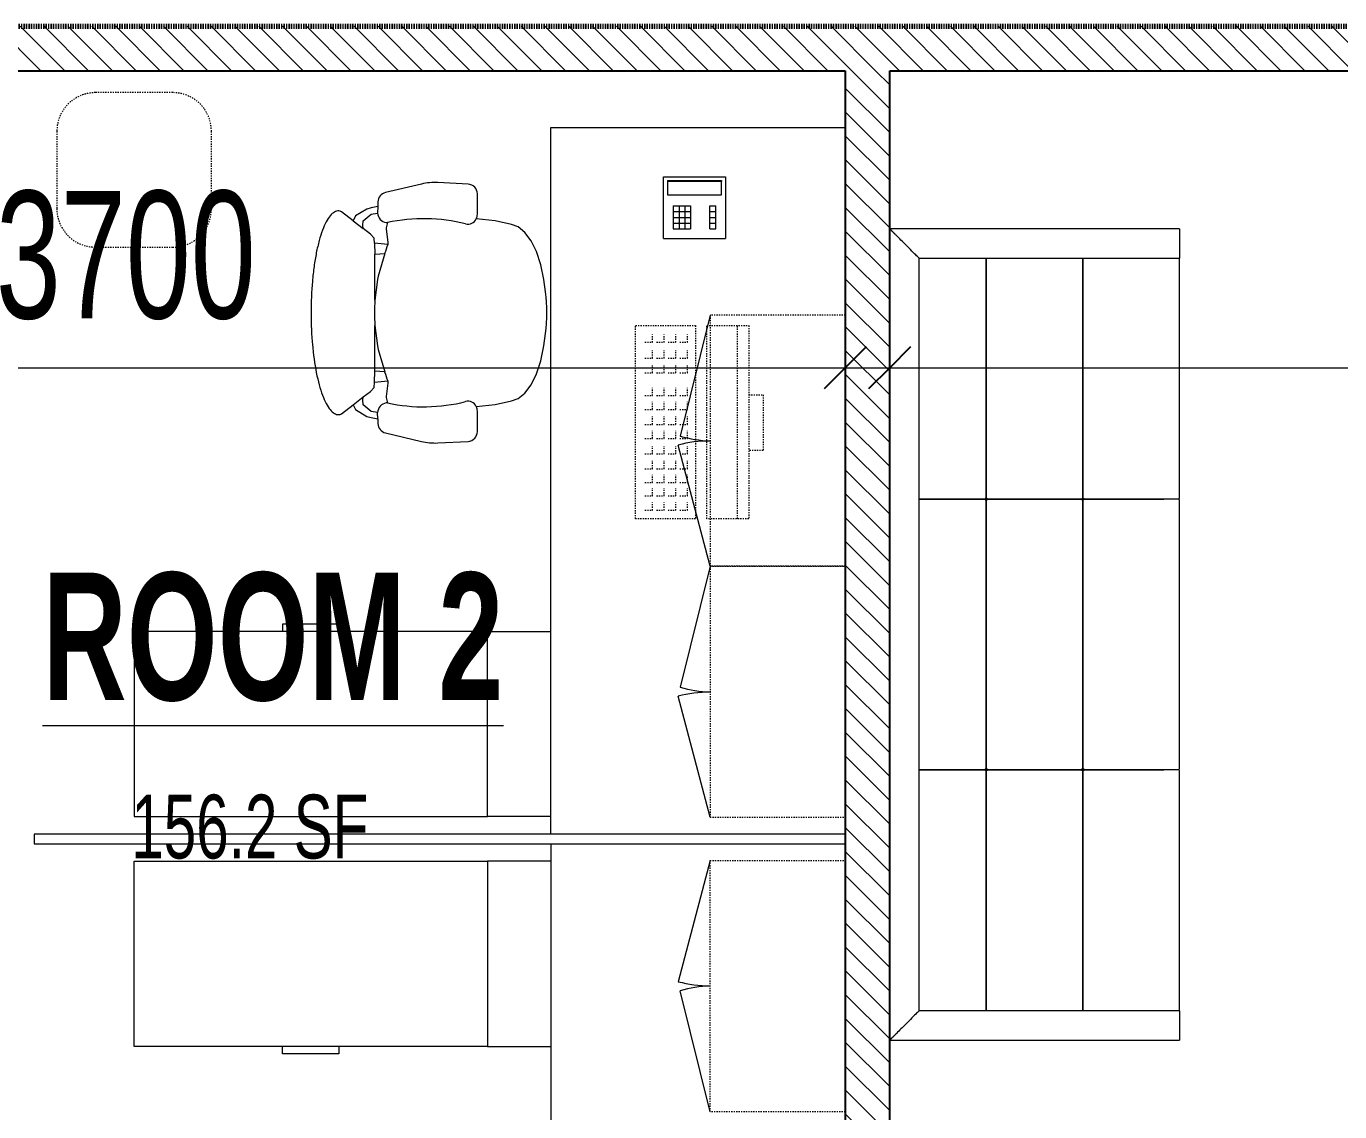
# Model space of a CAD drawing. Header units: millimetres. Extents: x -25222 to 91371, y -63339 to 20835.
# Drawn here: x -870 to 2530, y -49063 to -46254 of the extents above; entities that cross this region are included whole.
import ezdxf

# ---------------------------------------------------------------- set-up
doc = ezdxf.new("R2010")
doc.units = ezdxf.units.MM
doc.linetypes.add('Dash', pattern=[6.35, 3.175, -3.175])
doc.linetypes.add('Dash_2_', pattern=[6.35, 3.175, -3.175])
for name, color, linetype, lineweight in [('A-ANNO-DIMS', 211, 'Continuous', 9), ('A-ANNO-DIMS-110', 211, 'Continuous', 9), ('A-AREA-IDEN', 2, 'Continuous', 9), ('A-DETL', 90, 'Continuous', 5), ('A-GLAZ-CURT', 52, 'Continuous', 5), ('A-WALL', 113, 'Continuous', 5), ('A-WALL-PATT', 111, 'Continuous', 25), ('E-COMM', 2, 'Continuous', 5), ('I-FURN', 30, 'Continuous', 5), ('Q-CASE', 31, 'Continuous', 5), ('Q-CASE-HDLN', 31, 'Dash_2_', 5), ('Q-SPCQ', 91, 'Continuous', 5)]:
    doc.layers.add(name, color=color, linetype=linetype, lineweight=lineweight)
doc.styles.add('Swis721 Cn BT_3', font='swissc.ttf', dxfattribs={"width": 0.8, "height": 165})
doc.styles.add('Swis721 Cn BT_9', font='swissc.ttf', dxfattribs={"width": 0.8, "height": 330})
doc.styles.add('Swis721 Cn BT_B', font='swisscb.ttf', dxfattribs={"width": 0.8, "height": 330})
doc.dimstyles.new('Diagonal_-3_mm_Swiss', dxfattribs={"dimscale": 304.8, "dimtxt": 333.106598, "dimasz": 0.360892, "dimexe": 0.360892, "dimexo": 0.541339, "dimgap": 0.072178, "dimtad": 1, "dimdec": 0, "dimzin": 0, "dimdsep": 46, "dimtxsty": 'Swis721 Cn BT_9', "dimblk1": 'OBLIQUE', "dimblk2": 'OBLIQUE', "dimsah": 1, "dimcen": 0.09, "dimdle": 0.541339, "dimazin": 0, "dimtfac": 1, "dimtdec": 4, "dimtix": 1, "dimtmove": 0, "dimatfit": 3, "dimfxl": 1, "dimtvp": 1, "dimtolj": 1, "dimtzin": 0, "dimarcsym": 2})
pattern_1 = [(315, (14219.89, -54691.457), (30.86945, 30.86945), [])]

# ---------------------------------------------------------------- blocks, each defined once
blk = doc.blocks.new('Contemporary Seating - Armchair 2100-1279764-4_ FOURTH FLOOR - GA PLAN')
at = {"layer": 'I-FURN', "color": 53, "lineweight": 9}
for p, q in [((-928.6, 750), (-928.6, 0)), ((-928.6, 750), (-911.4, 750)), ((-911.4, 750), (-852.6, 750)), ((-852.6, 750), (-852.4, 750)), ((-231.3, 750), (-852.6, 750)), ((-852.4, 76.2), (-852.4, 750)), ((468.7, 750), (-225.9, 750)), ((1095.4, 750), (474.1, 750)), ((1095.2, 750), (1095.2, 76.2)), ((1095.2, 750), (1095.4, 750)), ((1095.4, 750), (1154.2, 750)), ((1154.2, 750), (1171.4, 750)), ((1171.4, 0), (1171.4, 750)), ((-228.6, 747.3), (-228.6, 710)), ((471.4, 747.3), (471.4, 710)), ((-228.6, 710), (-228.6, 500)), ((-228.6, 500), (-228.6, 710)), ((-228.6, 710), (-228.6, 500)), ((471.4, 710), (471.4, 500)), ((471.4, 500), (471.4, 710)), ((471.4, 710), (471.4, 500)), ((-228.6, 500), (-852.6, 500)), ((-852.6, 500), (-228.6, 500)), ((-228.6, 500), (-852.6, 500)), ((471.4, 500), (-228.6, 500)), ((-228.6, 500), (471.4, 500)), ((-228.6, 500), (-228.6, 250)), ((-228.6, 250), (-228.6, 500)), ((471.4, 500), (-228.6, 500)), ((-228.6, 500), (-228.6, 250)), ((1095.4, 500), (471.4, 500)), ((471.4, 500), (1095.4, 500)), ((471.4, 500), (471.4, 250)), ((471.4, 250), (471.4, 500)), ((1095.4, 500), (471.4, 500)), ((471.4, 500), (471.4, 250)), ((-228.6, 250), (-852.6, 250)), ((-852.6, 250), (-228.6, 250)), ((-228.6, 250), (-852.6, 250)), ((471.4, 250), (-228.6, 250)), ((-228.6, 250), (471.4, 250)), ((-228.6, 250), (-228.6, 76)), ((-228.6, 76), (-228.6, 250)), ((471.4, 250), (-228.6, 250)), ((-228.6, 250), (-228.6, 76)), ((1095.4, 250), (471.4, 250)), ((471.4, 250), (1095.4, 250)), ((471.4, 250), (471.4, 76)), ((471.4, 76), (471.4, 250)), ((1095.4, 250), (471.4, 250)), ((471.4, 250), (471.4, 76)), ((1095.2, 76.2), (-852.4, 76.2))]:
    blk.add_line(p, q, dxfattribs=at)
for centre, start, end in [((-231.3, 747.3), 0, 90), ((-225.9, 747.3), 90, 180), ((468.7, 747.3), 360, 90), ((474.1, 747.3), 90, 180)]:
    blk.add_arc(centre, 2.68, start, end, dxfattribs=at)
for points, knots in [([(-228.6, 500), (-228.6, 500), (-228.6, 500), (-228.7, 500.1), (-228.7, 500.1), (-228.8, 500.1), (-228.8, 500.2), (-228.9, 500.3), (-229, 500.4), (-229.1, 500.4), (-229.2, 500.5), (-229.3, 500.6), (-229.4, 500.7), (-229.5, 500.8), (-229.6, 501), (-229.8, 501.1), (-229.9, 501.3), (-230.1, 501.5), (-230.4, 501.7), (-230.8, 502.2), (-231.1, 502.5), (-231.3, 502.7)], [0, 0, 0, 0, 0.071429, 0.107143, 0.142857, 0.178571, 0.214286, 0.25, 0.285714, 0.321429, 0.357143, 0.392857, 0.428571, 0.464286, 0.5, 0.571429, 0.607143, 0.642857, 0.714286, 0.857143, 1, 1, 1, 1]), ([(-231.3, 497.3), (-231.1, 497.5), (-230.8, 497.8), (-230.4, 498.3), (-230.1, 498.5), (-229.9, 498.7), (-229.8, 498.8), (-229.7, 498.9), (-229.6, 499.1), (-229.5, 499.2), (-229.4, 499.3), (-229.3, 499.4), (-229.2, 499.5), (-229.1, 499.6), (-229, 499.6), (-228.9, 499.7), (-228.8, 499.8), (-228.8, 499.9), (-228.7, 499.9), (-228.7, 499.9), (-228.6, 500), (-228.6, 500), (-228.6, 500)], [0, 0, 0, 0, 0.142857, 0.285714, 0.357143, 0.392857, 0.428571, 0.464286, 0.5, 0.535714, 0.571429, 0.607143, 0.642857, 0.678571, 0.714286, 0.75, 0.785714, 0.821429, 0.857143, 0.892857, 0.928571, 1, 1, 1, 1]), ([(-225.9, 502.7), (-226.1, 502.5), (-226.5, 502.2), (-226.9, 501.7), (-227.2, 501.5), (-227.3, 501.3), (-227.4, 501.2), (-227.6, 501.1), (-227.7, 500.9), (-227.8, 500.8), (-227.9, 500.7), (-228, 500.6), (-228.1, 500.5), (-228.2, 500.4), (-228.3, 500.4), (-228.3, 500.3), (-228.4, 500.2), (-228.5, 500.1), (-228.5, 500.1), (-228.6, 500.1), (-228.6, 500), (-228.6, 500), (-228.6, 500)], [0, 0, 0, 0, 0.142857, 0.285714, 0.357143, 0.392857, 0.428571, 0.464286, 0.5, 0.535714, 0.571429, 0.607143, 0.642857, 0.678571, 0.714286, 0.75, 0.785714, 0.821429, 0.857143, 0.892857, 0.928571, 1, 1, 1, 1]), ([(-228.6, 500), (-228.6, 500), (-228.6, 500), (-228.6, 499.9), (-228.5, 499.9), (-228.5, 499.9), (-228.4, 499.8), (-228.3, 499.7), (-228.3, 499.6), (-228.2, 499.6), (-228.1, 499.5), (-228, 499.4), (-227.9, 499.3), (-227.8, 499.2), (-227.6, 499), (-227.5, 498.9), (-227.3, 498.7), (-227.2, 498.5), (-226.9, 498.3), (-226.5, 497.8), (-226.1, 497.5), (-225.9, 497.3)], [0, 0, 0, 0, 0.071429, 0.107143, 0.142857, 0.178571, 0.214286, 0.25, 0.285714, 0.321429, 0.357143, 0.392857, 0.428571, 0.464286, 0.5, 0.571429, 0.607143, 0.642857, 0.714286, 0.857143, 1, 1, 1, 1]), ([(471.4, 500), (471.4, 500), (471.4, 500), (471.3, 500.1), (471.3, 500.1), (471.2, 500.1), (471.2, 500.2), (471.1, 500.3), (471, 500.4), (470.9, 500.4), (470.8, 500.5), (470.7, 500.6), (470.6, 500.7), (470.5, 500.8), (470.4, 501), (470.2, 501.1), (470.1, 501.3), (469.9, 501.5), (469.6, 501.7), (469.2, 502.2), (468.9, 502.5), (468.7, 502.7)], [0, 0, 0, 0, 0.071429, 0.107143, 0.142857, 0.178571, 0.214286, 0.25, 0.285714, 0.321429, 0.357143, 0.392857, 0.428571, 0.464286, 0.5, 0.571429, 0.607143, 0.642857, 0.714286, 0.857143, 1, 1, 1, 1]), ([(468.7, 497.3), (468.9, 497.5), (469.2, 497.8), (469.6, 498.3), (469.9, 498.5), (470.1, 498.7), (470.2, 498.8), (470.3, 498.9), (470.4, 499.1), (470.5, 499.2), (470.6, 499.3), (470.7, 499.4), (470.8, 499.5), (470.9, 499.6), (471, 499.6), (471.1, 499.7), (471.2, 499.8), (471.2, 499.9), (471.3, 499.9), (471.3, 499.9), (471.4, 500), (471.4, 500), (471.4, 500)], [0, 0, 0, 0, 0.142857, 0.285714, 0.357143, 0.392857, 0.428571, 0.464286, 0.5, 0.535714, 0.571429, 0.607143, 0.642857, 0.678571, 0.714286, 0.75, 0.785714, 0.821429, 0.857143, 0.892857, 0.928571, 1, 1, 1, 1]), ([(474.1, 502.7), (473.9, 502.5), (473.5, 502.2), (473.1, 501.7), (472.8, 501.5), (472.7, 501.3), (472.6, 501.2), (472.4, 501.1), (472.3, 500.9), (472.2, 500.8), (472.1, 500.7), (472, 500.6), (471.9, 500.5), (471.8, 500.4), (471.7, 500.4), (471.7, 500.3), (471.6, 500.2), (471.5, 500.1), (471.5, 500.1), (471.4, 500.1), (471.4, 500), (471.4, 500), (471.4, 500)], [0, 0, 0, 0, 0.142857, 0.285714, 0.357143, 0.392857, 0.428571, 0.464286, 0.5, 0.535714, 0.571429, 0.607143, 0.642857, 0.678571, 0.714286, 0.75, 0.785714, 0.821429, 0.857143, 0.892857, 0.928571, 1, 1, 1, 1]), ([(471.4, 500), (471.4, 500), (471.4, 500), (471.4, 499.9), (471.5, 499.9), (471.5, 499.9), (471.6, 499.8), (471.7, 499.7), (471.7, 499.6), (471.8, 499.6), (471.9, 499.5), (472, 499.4), (472.1, 499.3), (472.2, 499.2), (472.4, 499), (472.5, 498.9), (472.7, 498.7), (472.8, 498.5), (473.1, 498.3), (473.5, 497.8), (473.9, 497.5), (474.1, 497.3)], [0, 0, 0, 0, 0.071429, 0.107143, 0.142857, 0.178571, 0.214286, 0.25, 0.285714, 0.321429, 0.357143, 0.392857, 0.428571, 0.464286, 0.5, 0.571429, 0.607143, 0.642857, 0.714286, 0.857143, 1, 1, 1, 1]), ([(-228.6, 250), (-228.6, 250), (-228.6, 250), (-228.7, 250.1), (-228.7, 250.1), (-228.8, 250.1), (-228.8, 250.2), (-228.9, 250.3), (-229, 250.4), (-229.1, 250.4), (-229.2, 250.5), (-229.3, 250.6), (-229.4, 250.7), (-229.5, 250.8), (-229.6, 251), (-229.8, 251.1), (-229.9, 251.3), (-230.1, 251.5), (-230.4, 251.7), (-230.8, 252.2), (-231.1, 252.5), (-231.3, 252.7)], [0, 0, 0, 0, 0.071429, 0.107143, 0.142857, 0.178571, 0.214286, 0.25, 0.285714, 0.321429, 0.357143, 0.392857, 0.428571, 0.464286, 0.5, 0.571429, 0.607143, 0.642857, 0.714286, 0.857143, 1, 1, 1, 1]), ([(-231.3, 247.3), (-231.1, 247.5), (-230.8, 247.8), (-230.4, 248.3), (-230.1, 248.5), (-229.9, 248.7), (-229.8, 248.8), (-229.7, 248.9), (-229.6, 249.1), (-229.5, 249.2), (-229.4, 249.3), (-229.3, 249.4), (-229.2, 249.5), (-229.1, 249.6), (-229, 249.6), (-228.9, 249.7), (-228.8, 249.8), (-228.8, 249.9), (-228.7, 249.9), (-228.7, 249.9), (-228.6, 250), (-228.6, 250), (-228.6, 250)], [0, 0, 0, 0, 0.142857, 0.285714, 0.357143, 0.392857, 0.428571, 0.464286, 0.5, 0.535714, 0.571429, 0.607143, 0.642857, 0.678571, 0.714286, 0.75, 0.785714, 0.821429, 0.857143, 0.892857, 0.928571, 1, 1, 1, 1]), ([(-225.9, 252.7), (-226.1, 252.5), (-226.5, 252.2), (-226.9, 251.7), (-227.2, 251.5), (-227.3, 251.3), (-227.4, 251.2), (-227.6, 251.1), (-227.7, 250.9), (-227.8, 250.8), (-227.9, 250.7), (-228, 250.6), (-228.1, 250.5), (-228.2, 250.4), (-228.3, 250.4), (-228.3, 250.3), (-228.4, 250.2), (-228.5, 250.1), (-228.5, 250.1), (-228.6, 250.1), (-228.6, 250), (-228.6, 250), (-228.6, 250)], [0, 0, 0, 0, 0.142857, 0.285714, 0.357143, 0.392857, 0.428571, 0.464286, 0.5, 0.535714, 0.571429, 0.607143, 0.642857, 0.678571, 0.714286, 0.75, 0.785714, 0.821429, 0.857143, 0.892857, 0.928571, 1, 1, 1, 1]), ([(-228.6, 250), (-228.6, 250), (-228.6, 250), (-228.6, 249.9), (-228.5, 249.9), (-228.5, 249.9), (-228.4, 249.8), (-228.3, 249.7), (-228.3, 249.6), (-228.2, 249.6), (-228.1, 249.5), (-228, 249.4), (-227.9, 249.3), (-227.8, 249.2), (-227.6, 249), (-227.5, 248.9), (-227.3, 248.7), (-227.2, 248.5), (-226.9, 248.3), (-226.5, 247.8), (-226.1, 247.5), (-225.9, 247.3)], [0, 0, 0, 0, 0.071429, 0.107143, 0.142857, 0.178571, 0.214286, 0.25, 0.285714, 0.321429, 0.357143, 0.392857, 0.428571, 0.464286, 0.5, 0.571429, 0.607143, 0.642857, 0.714286, 0.857143, 1, 1, 1, 1]), ([(471.4, 250), (471.4, 250), (471.4, 250), (471.3, 250.1), (471.3, 250.1), (471.2, 250.1), (471.2, 250.2), (471.1, 250.3), (471, 250.4), (470.9, 250.4), (470.8, 250.5), (470.7, 250.6), (470.6, 250.7), (470.5, 250.8), (470.4, 251), (470.2, 251.1), (470.1, 251.3), (469.9, 251.5), (469.6, 251.7), (469.2, 252.2), (468.9, 252.5), (468.7, 252.7)], [0, 0, 0, 0, 0.071429, 0.107143, 0.142857, 0.178571, 0.214286, 0.25, 0.285714, 0.321429, 0.357143, 0.392857, 0.428571, 0.464286, 0.5, 0.571429, 0.607143, 0.642857, 0.714286, 0.857143, 1, 1, 1, 1]), ([(468.7, 247.3), (468.9, 247.5), (469.2, 247.8), (469.6, 248.3), (469.9, 248.5), (470.1, 248.7), (470.2, 248.8), (470.3, 248.9), (470.4, 249.1), (470.5, 249.2), (470.6, 249.3), (470.7, 249.4), (470.8, 249.5), (470.9, 249.6), (471, 249.6), (471.1, 249.7), (471.2, 249.8), (471.2, 249.9), (471.3, 249.9), (471.3, 249.9), (471.4, 250), (471.4, 250), (471.4, 250)], [0, 0, 0, 0, 0.142857, 0.285714, 0.357143, 0.392857, 0.428571, 0.464286, 0.5, 0.535714, 0.571429, 0.607143, 0.642857, 0.678571, 0.714286, 0.75, 0.785714, 0.821429, 0.857143, 0.892857, 0.928571, 1, 1, 1, 1]), ([(474.1, 252.7), (473.9, 252.5), (473.5, 252.2), (473.1, 251.7), (472.8, 251.5), (472.7, 251.3), (472.6, 251.2), (472.4, 251.1), (472.3, 250.9), (472.2, 250.8), (472.1, 250.7), (472, 250.6), (471.9, 250.5), (471.8, 250.4), (471.7, 250.4), (471.7, 250.3), (471.6, 250.2), (471.5, 250.1), (471.5, 250.1), (471.4, 250.1), (471.4, 250), (471.4, 250), (471.4, 250)], [0, 0, 0, 0, 0.142857, 0.285714, 0.357143, 0.392857, 0.428571, 0.464286, 0.5, 0.535714, 0.571429, 0.607143, 0.642857, 0.678571, 0.714286, 0.75, 0.785714, 0.821429, 0.857143, 0.892857, 0.928571, 1, 1, 1, 1]), ([(471.4, 250), (471.4, 250), (471.4, 250), (471.4, 249.9), (471.5, 249.9), (471.5, 249.9), (471.6, 249.8), (471.7, 249.7), (471.7, 249.6), (471.8, 249.6), (471.9, 249.5), (472, 249.4), (472.1, 249.3), (472.2, 249.2), (472.4, 249), (472.5, 248.9), (472.7, 248.7), (472.8, 248.5), (473.1, 248.3), (473.5, 247.8), (473.9, 247.5), (474.1, 247.3)], [0, 0, 0, 0, 0.071429, 0.107143, 0.142857, 0.178571, 0.214286, 0.25, 0.285714, 0.321429, 0.357143, 0.392857, 0.428571, 0.464286, 0.5, 0.571429, 0.607143, 0.642857, 0.714286, 0.857143, 1, 1, 1, 1]), ([(-911.4, 17.2), (-912, 16.7), (-912.9, 15.7), (-914.3, 14.4), (-915.4, 13.3), (-916.5, 12.1), (-917.7, 10.9), (-918.9, 9.7), (-920.1, 8.6), (-921.2, 7.4), (-922.4, 6.3), (-923.4, 5.2), (-924.4, 4.2), (-925.4, 3.2), (-926.2, 2.4), (-926.9, 1.7), (-927.7, 0.9), (-928.4, 0.2), (-928.6, 0), (-928.6, 0)], [0, 0, 0, 0, 0.1, 0.15, 0.2, 0.25, 0.3, 0.35, 0.4, 0.45, 0.5, 0.55, 0.6, 0.65, 0.7, 0.75, 0.8, 0.9, 1, 1, 1, 1]), ([(1154.2, 17.2), (1154.7, 16.7), (1155.6, 15.7), (1157, 14.4), (1158.1, 13.3), (1159.3, 12.1), (1160.5, 10.9), (1161.6, 9.7), (1162.8, 8.6), (1164, 7.4), (1165.1, 6.3), (1166.2, 5.2), (1167.2, 4.2), (1168.1, 3.2), (1169, 2.4), (1169.7, 1.7), (1170.5, 0.9), (1171.2, 0.2), (1171.4, 0), (1171.4, 0)], [0, 0, 0, 0, 0.1, 0.15, 0.2, 0.25, 0.3, 0.35, 0.4, 0.45, 0.5, 0.55, 0.6, 0.65, 0.7, 0.75, 0.8, 0.9, 1, 1, 1, 1])]:
    blk.add_open_spline(points, degree=3, knots=knots, dxfattribs=at)
for points in [[(-852.6, 76), (-853.7, 74.9), (-857.9, 70.7), (-870.1, 58.5), (-887.9, 40.7), (-903, 25.5), (-911.4, 17.2)], [(-852.4, 76.2), (-852.4, 76.2), (-852.5, 76.1), (-852.6, 76)], [(1095.2, 76.2), (1095.2, 76.2), (1095.3, 76.1), (1095.4, 76)], [(1095.4, 76), (1096.5, 74.9), (1100.7, 70.7), (1112.9, 58.5), (1130.7, 40.7), (1145.8, 25.6), (1154.2, 17.2)]]:
    blk.add_open_spline(points, degree=3, dxfattribs=at)
blk = doc.blocks.new('CUPBOARD_wall_mount_double_door_adj_shelves - FIJO-146 _waterproof_-3240680-4_ FOURTH FLOOR - GA PLAN')
at = {"layer": 'Q-CASE', "color": 53, "lineweight": 9}
for p, q in [((-280.3, -350), (33.1, -432.8)), ((369.7, -350), (56.6, -427.4))]:
    blk.add_line(p, q, dxfattribs=at)
for centre, radius, start, end in [((-281.6, -350), 325.4, 345.2644, 0), ((370.7, -335.9), 327.2, 182.4639, 196.2382)]:
    blk.add_arc(centre, radius, start, end, dxfattribs=at)
at = {"layer": 'Q-CASE-HDLN', "color": 53, "linetype": 'Dash', "lineweight": 9}
for p, q in [((-280.3, -350), (-280.3, 0)), ((-280.3, 0), (369.7, 0)), ((369.7, 0), (369.7, -350)), ((369.7, -350), (-280.3, -350))]:
    blk.add_line(p, q, dxfattribs=at)
blk = doc.blocks.new('Steelcase_Studio_HeightAdjustableDesk_SlimLeg - 72W-V87-4_ FOURTH FLOOR - GA PLAN')
at = {"layer": 'I-FURN', "color": 53, "lineweight": 9}
for p, q in [((1828.8, 0), (0, 0)), ((0, 0), (0, -762))]:
    blk.add_line(p, q, dxfattribs=at)
blk = doc.blocks.new('Steelcase - Currency Enhanced - Lateral File - 1H - 18_875D x 36W-1866441-4_ FOURTH FLOOR - GA PLAN')
at = {"layer": 'I-FURN', "color": 53, "lineweight": 9}
for p, q in [((164.6, 0), (0, 0)), ((0, 0), (0, -479.4)), ((0, -479.4), (164.6, -479.4))]:
    blk.add_line(p, q, dxfattribs=at)
blk = doc.blocks.new('Steelcase - Currency Enhanced - Lateral File - 1H - 18_875D x 36W-1866442-4_ FOURTH FLOOR - GA PLAN')
at = {"layer": 'I-FURN', "color": 53, "lineweight": 9}
for p, q in [((0, 479.4), (914.4, 479.4)), ((0, 0), (0, 479.4)), ((384.2, 498.6), (530.2, 498.6)), ((384.2, 479.4), (384.2, 498.6)), ((530.2, 498.6), (530.2, 479.4)), ((914.4, 479.4), (914.4, 0)), ((914.4, 0), (0, 0))]:
    blk.add_line(p, q, dxfattribs=at)
blk = doc.blocks.new('CUPBOARD_wall_mount_double_door_adj_shelves - FIJO-146 _waterproof_-3240679-4_ FOURTH FLOOR - GA PLAN')
at = {"layer": 'Q-CASE', "color": 53, "lineweight": 9}
for p, q in [((-280.3, 350), (33.1, 432.8)), ((369.7, 350), (56.6, 427.4))]:
    blk.add_line(p, q, dxfattribs=at)
for centre, radius, start, end in [((-281.6, 350), 325.4, 360, 14.7356), ((370.7, 335.9), 327.2, 163.7618, 177.5361)]:
    blk.add_arc(centre, radius, start, end, dxfattribs=at)
at = {"layer": 'Q-CASE-HDLN', "color": 53, "linetype": 'Dash', "lineweight": 9}
for p, q in [((369.7, 350), (-280.3, 350)), ((-280.3, 350), (-280.3, 0)), ((369.7, 0), (369.7, 350)), ((-280.3, 0), (369.7, 0))]:
    blk.add_line(p, q, dxfattribs=at)
blk = doc.blocks.new('HermanMiller_Seating_AE11_Aeron_WorkChair - Std Tlt Adj Arms FabPds Size A-408849-4_ FOURTH FLOOR - GA PLAN')
at = {"layer": 'I-FURN', "color": 53, "lineweight": 9}
for p, q in [((-3.8, 333), (-96.8, 310.9)), ((117.2, 333), (39.3, 337)), ((141.3, 254.8), (141.3, 307.6)), ((-116.6, 274.8), (-133.3, 271.4)), ((-116.6, 274.8), (-117, 258.1)), ((-116.3, 286.7), (-116.6, 274.8)), ((-180.3, 238.1), (-210.6, 261.4)), ((-174.6, 250.8), (-180.3, 238.1)), ((-180.3, 238.1), (-154.1, 218)), ((-144.5, 268.2), (-174.6, 250.8)), ((-155.6, 225.4), (-154, 238.1)), ((-154, 238.1), (-133.3, 255.5)), ((-133.3, 271.4), (-144.5, 268.2)), ((-133.3, 255.5), (-117, 258.1)), ((187.1, 237.6), (138.4, 243)), ((-154.1, 218), (-155.6, 225.4)), ((-135.1, 203.5), (-154.1, 218)), ((-91.7, 233.4), (-95, 219.8)), ((-95, 219.8), (-95, 216.8)), ((-95, 216.8), (-92.1, 196)), ((229.2, 228.4), (187.1, 237.6)), ((247.2, 222.1), (229.2, 228.4)), ((264.4, 207.9), (247.2, 222.1)), ((280.2, 186.3), (264.4, 207.9)), ((-126.2, 193.1), (-135.1, 203.5)), ((-124.7, 179.7), (-126.2, 193.1)), ((-124.7, 179.7), (-124.6, 151.4)), ((-90.6, 176.6), (-124.7, 179.7)), ((-92.1, 196), (-90.6, 182.7)), ((-90.6, 182.7), (-90.6, 176.6)), ((294, 158.1), (280.2, 186.3)), ((-124.6, 151.4), (-98.7, 152.9)), ((-124.1, 32.9), (-124.6, 151.4)), ((-98.7, 152.9), (-115.8, 95)), ((305.3, 124.2), (294, 158.1)), ((313.7, 86), (305.3, 124.2)), ((-117.3, 86.1), (-124.1, 32.9)), ((-115.8, 95), (-117.3, 86.1)), ((317.7, 54.1), (313.7, 86)), ((-124.6, -151.4), (-124.1, -32.9)), ((-124.1, -32.9), (-117.3, -86.1)), ((313.7, -86), (317.7, -54.1)), ((-117.3, -86.1), (-115.8, -95)), ((-115.8, -95), (-98.7, -152.9)), ((305.3, -124.2), (313.7, -86)), ((294, -158.1), (305.3, -124.2)), ((-124.7, -179.7), (-124.6, -151.4)), ((-98.7, -152.9), (-124.6, -151.4)), ((280.2, -186.3), (294, -158.1)), ((-154.1, -218), (-135.1, -203.5)), ((-135.1, -203.5), (-126.2, -193.1)), ((-126.2, -193.1), (-124.7, -179.7)), ((-124.7, -179.7), (-90.6, -176.6)), ((-92.1, -196), (-95, -216.8)), ((-90.6, -182.7), (-92.1, -196)), ((-90.6, -176.6), (-90.6, -182.7)), ((264.4, -207.9), (280.2, -186.3)), ((-180.3, -238.1), (-154.1, -218)), ((-155.6, -225.4), (-154.1, -218)), ((-154, -238.1), (-155.6, -225.4)), ((-95, -216.8), (-95, -219.8)), ((-95, -219.8), (-91.7, -233.4)), ((138.4, -243), (187.1, -237.6)), ((187.1, -237.6), (229.2, -228.4)), ((229.2, -228.4), (247.2, -222.1)), ((247.2, -222.1), (264.4, -207.9)), ((-210.6, -261.4), (-180.3, -238.1)), ((-180.3, -238.1), (-174.6, -250.8)), ((-174.6, -250.8), (-144.5, -268.2)), ((-133.3, -255.5), (-154, -238.1)), ((-144.5, -268.2), (-133.3, -271.4)), ((-117, -258.1), (-133.3, -255.5)), ((-133.3, -271.4), (-116.6, -274.8)), ((-116.6, -274.8), (-117, -258.1)), ((141.3, -307.6), (141.3, -254.8)), ((-116.6, -274.8), (-116.3, -286.7)), ((-96.8, -310.9), (-3.8, -333)), ((39.3, -337), (117.2, -333))]:
    blk.add_line(p, q, dxfattribs=at)
for centre, radius, start, end in [((-90.9, 286.2), 25.4, 103.3925, 178.698), ((31.5, 184.8), 152.4, 87.0643, 103.3925), ((115.9, 307.6), 25.4, 0, 87.0643), ((-217.6, 252.3), 11.4, 52.4809, 89.3775), ((-91.6, 258.8), 25.4, 181.636, 262.725), ((2.2, -197.8), 441.3, 75.7341, 102.2737), ((116.8, 252.9), 23.8, 255.7341, 335.4422), ((115.9, 254.8), 25.4, 332.4862, 360), ((-91.6, 258.8), 25.4, 262.725, 269.798), ((456.9, -25.1), 583.5, 159.7776, 162.2357), ((-110.7, 0), 431.8, 352.8004, 7.1996), ((698.9, 0), 823.7, 177.709, 182.291), ((456.9, 25.1), 583.5, 197.7643, 200.2224), ((-91.6, -258.8), 25.4, 97.275, 178.364), ((-91.6, -258.8), 25.4, 90.202, 97.275), ((2.2, 197.8), 441.3, 257.7263, 284.2659), ((116.8, -252.9), 23.8, 24.5578, 104.2659), ((-217.6, -252.3), 11.4, 270.6225, 307.5191), ((115.9, -254.8), 25.4, 360, 27.5138), ((-90.9, -286.2), 25.4, 181.302, 256.6075), ((31.5, -184.8), 152.4, 256.6075, 272.9357), ((115.9, -307.6), 25.4, 272.9357, 360)]:
    blk.add_arc(centre, radius, start, end, dxfattribs=at)
blk.add_open_spline([(-217.5, 263.8), (-221.3, 263.8), (-228.7, 261.6), (-239.8, 251.9), (-250.3, 236), (-259.9, 214.3), (-268.5, 187.3), (-275.9, 155.7), (-281.8, 120.2), (-287.6, 69), (-290, 13.8), (-288.8, -41.4), (-285.3, -95.3), (-276.6, -157.6), (-260.4, -216.9), (-243.5, -248.7), (-228.7, -261.6), (-221.3, -263.8), (-217.5, -263.8)], degree=3, knots=[0, 0, 0, 0, 0.05, 0.1, 0.15, 0.2, 0.25, 0.3, 0.35, 0.4, 0.5, 0.55, 0.6, 0.7, 0.8, 0.9, 0.95, 1, 1, 1, 1], dxfattribs=at)
blk = doc.blocks.new('COMPUTER_desktop - ITNE-007-373771-4_ FOURTH FLOOR - GA PLAN')
at = {"layer": 'Q-SPCQ', "color": 53, "linetype": 'Dash', "lineweight": 9}
for p, q in [((-500, 155), (0, 155)), ((-500, 0), (-500, 155)), ((0, 155), (0, 0)), ((-478, 131), (-478, 111)), ((-478, 111), (-458, 111)), ((-440.8, 131), (-440.8, 111)), ((-440.8, 111), (-420.8, 111)), ((-406.5, 131), (-406.5, 111)), ((-406.5, 111), (-386.5, 111)), ((-370.5, 131), (-370.5, 111)), ((-370.5, 111), (-350.5, 111)), ((-332.1, 131), (-332.1, 111)), ((-332.1, 111), (-312.1, 111)), ((-292.3, 131), (-292.3, 111)), ((-292.3, 111), (-272.3, 111)), ((-255.8, 131), (-255.8, 111)), ((-255.8, 111), (-235.8, 111)), ((-217.3, 131), (-217.3, 111)), ((-217.3, 111), (-197.3, 111)), ((-181.4, 131), (-181.4, 111)), ((-181.4, 111), (-161.4, 111)), ((-122.2, 131), (-122.2, 111)), ((-122.2, 111), (-102.2, 111)), ((-84.2, 131), (-84.2, 111)), ((-84.2, 111), (-64.2, 111)), ((-43.2, 131), (-43.2, 111)), ((-43.2, 111), (-23.2, 111)), ((-478, 101), (-478, 81)), ((-478, 81), (-458, 81)), ((-478, 71), (-478, 51)), ((-440.8, 101), (-440.8, 81)), ((-440.8, 81), (-420.8, 81)), ((-440.8, 71), (-440.8, 51)), ((-406.5, 101), (-406.5, 81)), ((-406.5, 81), (-386.5, 81)), ((-406.5, 71), (-406.5, 51)), ((-370.5, 101), (-370.5, 81)), ((-370.5, 81), (-350.5, 81)), ((-370.5, 71), (-370.5, 51)), ((-332.1, 101), (-332.1, 81)), ((-332.1, 81), (-312.1, 81)), ((-332.1, 71), (-332.1, 51)), ((-292.3, 101), (-292.3, 81)), ((-292.3, 81), (-272.3, 81)), ((-292.3, 71), (-292.3, 51)), ((-255.8, 101), (-255.8, 81)), ((-255.8, 81), (-235.8, 81)), ((-255.8, 71), (-255.8, 51)), ((-217.3, 101), (-217.3, 81)), ((-217.3, 81), (-197.3, 81)), ((-217.3, 71), (-217.3, 51)), ((-181.4, 101), (-181.4, 81)), ((-181.4, 81), (-161.4, 81)), ((-181.4, 71), (-181.4, 51)), ((-122.2, 101), (-122.2, 81)), ((-122.2, 81), (-102.2, 81)), ((-122.2, 71), (-122.2, 51)), ((-84.2, 101), (-84.2, 81)), ((-84.2, 81), (-64.2, 81)), ((-84.2, 71), (-84.2, 51)), ((-43.2, 101), (-43.2, 81)), ((-43.2, 81), (-23.2, 81)), ((-43.2, 71), (-43.2, 51)), ((-478, 51), (-458, 51)), ((-478, 41), (-478, 21)), ((-440.8, 51), (-420.8, 51)), ((-440.8, 41), (-440.8, 21)), ((-406.5, 51), (-386.5, 51)), ((-406.5, 41), (-406.5, 21)), ((-370.5, 51), (-350.5, 51)), ((-370.5, 41), (-370.5, 21)), ((-332.1, 51), (-312.1, 51)), ((-332.1, 41), (-332.1, 21)), ((-292.3, 51), (-272.3, 51)), ((-292.3, 41), (-292.3, 21)), ((-255.8, 51), (-235.8, 51)), ((-255.8, 41), (-255.8, 21)), ((-217.3, 51), (-197.3, 51)), ((-217.3, 41), (-217.3, 21)), ((-181.4, 51), (-161.4, 51)), ((-181.4, 41), (-181.4, 21)), ((-122.2, 51), (-102.2, 51)), ((-122.2, 41), (-122.2, 21)), ((-84.2, 51), (-64.2, 51)), ((-84.2, 41), (-84.2, 21)), ((-43.2, 51), (-23.2, 51)), ((-43.2, 41), (-43.2, 21)), ((0, 0), (-500, 0)), ((-478, 21), (-458, 21)), ((-440.8, 21), (-420.8, 21)), ((-406.5, 21), (-386.5, 21)), ((-370.5, 21), (-350.5, 21)), ((-332.1, 21), (-312.1, 21)), ((-292.3, 21), (-272.3, 21)), ((-255.8, 21), (-235.8, 21)), ((-217.3, 21), (-197.3, 21)), ((-181.4, 21), (-161.4, 21)), ((-122.2, 21), (-102.2, 21)), ((-84.2, 21), (-64.2, 21)), ((-43.2, 21), (-23.2, 21)), ((0, 0), (-500, 0)), ((-500, -138), (-500, -29)), ((-500, -29), (0, -29)), ((0, -29), (0, -138)), ((-500, -109), (0, -109)), ((0, -138), (-500, -138)), ((-323.1, -175), (-323.1, -138)), ((-179.5, -138), (-179.5, -175)), ((-179.5, -175), (-323.1, -175))]:
    blk.add_line(p, q, dxfattribs=at)
blk = doc.blocks.new('TELEPHONE_handset2 - ITNE-049-356145-4_ FOURTH FLOOR - GA PLAN')
at = {"layer": 'E-COMM', "color": 53, "lineweight": 9}
for p, q in [((-80, -80), (-80, 80)), ((-80, 80), (80, 80)), ((-70, 70), (70, 70)), ((-70, 70), (-70, 68.1)), ((70, 68.1), (-70, 68.1)), ((-70, 68.1), (-70, 33.2)), ((70, 70), (70, 68.1)), ((70, 33.2), (70, 68.1)), ((80, 80), (80, -80)), ((-70, 33.2), (70, 33.2)), ((-55, 4.7), (-10, 4.7)), ((-55, 4.7), (-55, -55.1)), ((-40, 4.7), (-40, -55.1)), ((-25, 4.7), (-25, -55.1)), ((-10, 4.7), (-10, -55.1)), ((40, 4.7), (55, 4.7)), ((40, -55.1), (40, 4.7)), ((55, -55.1), (55, 4.7)), ((-55, -10.2), (-10, -10.2)), ((-55, -25.2), (-10, -25.2)), ((40, -10.2), (55, -10.2)), ((40, -25.2), (55, -25.2)), ((-55, -40.1), (-10, -40.1)), ((-55, -55.1), (-10, -55.1)), ((40, -40.1), (55, -40.1)), ((40, -55.1), (55, -55.1)), ((-80, -80), (80, -80))]:
    blk.add_line(p, q, dxfattribs=at)
blk = doc.blocks.new('STOOL_adj_mobile - FQBS-052-373576-4_ FOURTH FLOOR - GA PLAN')
at = {"layer": 'I-FURN', "color": 53, "linetype": 'Dash', "lineweight": 9}
for p, q in [((-150, -90), (-350, -90)), ((-450, -190), (-450, -390)), ((-50, -390), (-50, -190)), ((-350, -490), (-150, -490))]:
    blk.add_line(p, q, dxfattribs=at)
for centre, start, end in [((-350, -190), 90, 180), ((-150, -190), 360, 90), ((-350, -390), 180, 270), ((-150, -390), 270, 0)]:
    blk.add_arc(centre, 100, start, end, dxfattribs=at)
blk = doc.blocks.new('Steelcase_Studio_HeightAdjustableDesk_SlimLeg - 72W-V86-4_ FOURTH FLOOR - GA PLAN')
at = {"layer": 'I-FURN', "color": 53, "lineweight": 9}
for p, q in [((0, 0), (0, 762)), ((1828.8, 0), (0, 0))]:
    blk.add_line(p, q, dxfattribs=at)
blk = doc.blocks.new('Steelcase - Currency Enhanced - Lateral File - 1H - 18_875D x 36W-V34-4_ FOURTH FLOOR - GA PLAN')
at = {"layer": 'I-FURN', "color": 53, "lineweight": 9}
for p, q in [((0, 479.4), (164.6, 479.4)), ((0, 0), (0, 479.4)), ((164.6, 0), (0, 0))]:
    blk.add_line(p, q, dxfattribs=at)
blk = doc.blocks.new('Steelcase - Currency Enhanced - Lateral File - 1H - 18_875D x 36W-V35-4_ FOURTH FLOOR - GA PLAN')
at = {"layer": 'I-FURN', "color": 53, "lineweight": 9}
for p, q in [((914.4, 0), (0, 0)), ((0, 0), (0, -479.4)), ((914.4, -479.4), (914.4, 0)), ((0, -479.4), (914.4, -479.4)), ((384.2, -479.4), (384.2, -498.6)), ((384.2, -498.6), (530.2, -498.6)), ((530.2, -498.6), (530.2, -479.4))]:
    blk.add_line(p, q, dxfattribs=at)
blk = doc.blocks.new('System Panel - Glazed-2781100-4_ FOURTH FLOOR - GA PLAN')
at = {"layer": 'A-GLAZ-CURT', "color": 10, "lineweight": 9}
for p, q in [((1050, -19.05), (-1050, -19.05)), ((-1050, -19.05), (-1050, -44.45)), ((1050, -44.45), (1050, -19.05)), ((-1050, -44.45), (1050, -44.45))]:
    blk.add_line(p, q, dxfattribs=at)
blk = doc.blocks.new('MM-HOSPITAL A_B BLOCK 2022_05_19_Interiors_rvt-1-4_ FOURTH FLOOR - GA PLAN')
at = {"color": 53, "lineweight": 9}
for name, p, rotation in [('STOOL_adj_mobile - FQBS-052-373576-4_ FOURTH FLOOR - GA PLAN', (-840.9, -46915.5), 180), ('Steelcase_Studio_HeightAdjustableDesk_SlimLeg - 72W-V86-4_ FOURTH FLOOR - GA PLAN', (488.1, -46515.7), 269.9999999999995), ('Contemporary Seating - Armchair 2100-1279764-4_ FOURTH FLOOR - GA PLAN', (1365.1, -47706.6), 270.0000000000011), ('CUPBOARD_wall_mount_double_door_adj_shelves - FIJO-146 _waterproof_-3240679-4_ FOURTH FLOOR - GA PLAN', (1250.1, -47370.9), 90.00000000000004), ('COMPUTER_desktop - ITNE-007-373771-4_ FOURTH FLOOR - GA PLAN', (862.4, -47028.4), 89.99999999999869), ('CUPBOARD_wall_mount_double_door_adj_shelves - FIJO-146 _waterproof_-3240679-4_ FOURTH FLOOR - GA PLAN', (1250.1, -48020.9), 90.00000000000004), ('Steelcase - Currency Enhanced - Lateral File - 1H - 18_875D x 36W-V35-4_ FOURTH FLOOR - GA PLAN', (323.5, -48299.5), 180), ('System Panel - Glazed-2781100-4_ FOURTH FLOOR - GA PLAN', (200.1, -48389), 180), ('Steelcase_Studio_HeightAdjustableDesk_SlimLeg - 72W-V87-4_ FOURTH FLOOR - GA PLAN', (488.1, -50198.7), 89.9999999999984), ('Steelcase - Currency Enhanced - Lateral File - 1H - 18_875D x 36W-1866442-4_ FOURTH FLOOR - GA PLAN', (323.5, -48414.9), 180), ('CUPBOARD_wall_mount_double_door_adj_shelves - FIJO-146 _waterproof_-3240680-4_ FOURTH FLOOR - GA PLAN', (1250.1, -48693.6), 269.9999999999978)]:
    blk.add_blockref(name, p, dxfattribs=dict(at, rotation=rotation))
for name, p in [('TELEPHONE_handset2 - ITNE-049-356145-4_ FOURTH FLOOR - GA PLAN', (859.7, -46723.3)), ('HermanMiller_Seating_AE11_Aeron_WorkChair - Std Tlt Adj Arms FabPds Size A-408849-4_ FOURTH FLOOR - GA PLAN', (156.4, -46995.2)), ('Steelcase - Currency Enhanced - Lateral File - 1H - 18_875D x 36W-V34-4_ FOURTH FLOOR - GA PLAN', (323.5, -48299.5)), ('Steelcase - Currency Enhanced - Lateral File - 1H - 18_875D x 36W-1866441-4_ FOURTH FLOOR - GA PLAN', (323.5, -48414.9))]:
    blk.add_blockref(name, p, dxfattribs=at)
blk = doc.blocks.new('DIMBLOCK157-4_ FOURTH FLOOR - GA PLAN')
at = {"layer": 'A-ANNO-DIMS-110', "transparency": 16777216}
for p, q in [((1365.1, -47224.8), (1365.1, -47027.6)), ((5920.1, -47224.8), (5920.1, -47027.6)), ((1200.1, -47137.6), (6085.1, -47137.6)), ((1365.1, -47137.6), (1365.1, -47224.8)), ((5920.1, -47137.6), (5920.1, -47224.8))]:
    blk.add_line(p, q, dxfattribs=at)
at = {"layer": 'A-ANNO-DIMS-110', "lineweight": 25, "transparency": 16777216}
for p, q in [((1365.1, -47137.6), (1420.1, -47082.6)), ((5920.1, -47137.6), (5975.1, -47082.6)), ((1365.1, -47137.6), (1310.1, -47192.6)), ((5920.1, -47137.6), (5865.1, -47192.6))]:
    blk.add_line(p, q, dxfattribs=at)
at = {"layer": 'A-ANNO-DIMS-110', "color": 0, "transparency": 16777216, "insert": (3293.7, -46679.8), "char_height": 330, "width": 837.525, "attachment_point": 1, "line_spacing_factor": 0.961347, "style": 'Swis721 Cn BT_9'}
blk.add_mtext('4555', dxfattribs=at)
blk = doc.blocks.new('_Oblique')
at = {"color": 0, "linetype": 'ByBlock', "lineweight": -2}
blk.add_line((-0.5, -0.5), (0.5, 0.5), dxfattribs=at)
blk = doc.blocks.new('DIMBLOCK158-4_ FOURTH FLOOR - GA PLAN')
at = {"layer": 'A-ANNO-DIMS-110', "transparency": 16777216}
for p, q in [((-2449.9, -47224.8), (-2449.9, -47027.6)), ((1250.1, -47224.8), (1250.1, -47027.6)), ((-2614.9, -47137.6), (1415.1, -47137.6)), ((-2449.9, -47137.6), (-2449.9, -47224.8)), ((1250.1, -47137.6), (1250.1, -47224.8))]:
    blk.add_line(p, q, dxfattribs=at)
at = {"layer": 'A-ANNO-DIMS-110', "lineweight": 25, "transparency": 16777216}
for p, q in [((-2449.9, -47137.6), (-2394.9, -47082.6)), ((1250.1, -47137.6), (1305.1, -47082.6)), ((-2449.9, -47137.6), (-2504.9, -47192.6)), ((1250.1, -47137.6), (1195.1, -47192.6))]:
    blk.add_line(p, q, dxfattribs=at)
at = {"layer": 'A-ANNO-DIMS-110', "color": 0, "transparency": 16777216, "insert": (-948.8, -46679.8), "char_height": 330, "width": 837.525, "attachment_point": 1, "line_spacing_factor": 0.961347, "style": 'Swis721 Cn BT_9'}
blk.add_mtext('3700', dxfattribs=at)

msp = doc.modelspace()

# ---------------------------------------------------------------- hatches: boundary and pattern name
at = {"layer": 'A-WALL-PATT', "lineweight": 5}
h = msp.add_hatch(dxfattribs=at)
h.set_pattern_fill('FP_1', color=9, style=0, pattern_type=2)
h.set_pattern_definition(pattern_1)
h.paths.add_polyline_path([(1443.7, -46368.7), (6035.1, -46368.7), (6034.6, -46253.7), (-6349.9, -46253.7), (-6349.9, -46368.7), (1365.1, -46368.7)], flags=0)
h = msp.add_hatch(dxfattribs=at)
h.set_pattern_fill('FP_1', color=9, style=0, pattern_type=2)
h.set_pattern_definition(pattern_1)
h.paths.add_polyline_path([(1250.1, -50368.7), (1365.1, -50368.7), (1365.1, -46368.7), (1250.1, -46368.7), (1250.1, -50186.8)], flags=0)

# ---------------------------------------------------------------- linework, layer by layer
at = {"layer": 'A-DETL', "linetype": 'Dash_2_', "lineweight": 70}
msp.add_line((-18034.9, -46253.7), (6035.1, -46253.7), dxfattribs=at)
at = {"layer": 'A-WALL', "lineweight": 25}
for p, q in [((-2449.9, -46368.7), (1250.1, -46368.7)), ((1250.1, -46368.7), (1250.1, -50368.7)), ((1365.1, -50368.7), (1365.1, -46368.7)), ((1365.1, -46368.7), (5920.1, -46368.7))]:
    msp.add_line(p, q, dxfattribs=at)

# ---------------------------------------------------------------- block references
at = {"lineweight": 5}
msp.add_blockref('MM-HOSPITAL A_B BLOCK 2022_05_19_Interiors_rvt-1-4_ FOURTH FLOOR - GA PLAN', (0, 0), dxfattribs=at)

# ---------------------------------------------------------------- texts
at = {"layer": 'A-AREA-IDEN', "attachment_point": 1}
for s, insert, char_height, width, style in [('\\LROOM 2', (-828.1, -47668), 330, 1403.915, 'Swis721 Cn BT_B'), ('156.2 SF', (-598.4, -48242.7), 165, 698.43, 'Swis721 Cn BT_3')]:
    msp.add_mtext(s, dxfattribs=dict(at, insert=insert, char_height=char_height, width=width, style=style))

# ---------------------------------------------------------------- dimensions: what is measured, and where the dimension line sits
at = {"layer": 'A-ANNO-DIMS'}
for base, p1, p2, override, picture, middle in [((1250.1, -47137.6), (-2449.9, -47059.8), (1250.1, -47059.8), {"dimpost": '<>', "dimfxl": 3700}, 'DIMBLOCK158-4_ FOURTH FLOOR - GA PLAN', (-599.9, -46946.4)), ((5920.1, -47137.6), (1365.1, -47059.8), (5920.1, -47059.8), {"dimpost": '<>', "dimfxl": 4554.999983}, 'DIMBLOCK157-4_ FOURTH FLOOR - GA PLAN', (3642.6, -46946.4))]:
    dim = msp.add_linear_dim(base=base, p1=p1, p2=p2, dimstyle='Diagonal_-3_mm_Swiss', override=override, dxfattribs=at)
    dim.commit()
    dim.dimension.update_dxf_attribs({"geometry": picture, "text_midpoint": middle})

doc.saveas('drawing.dxf')
